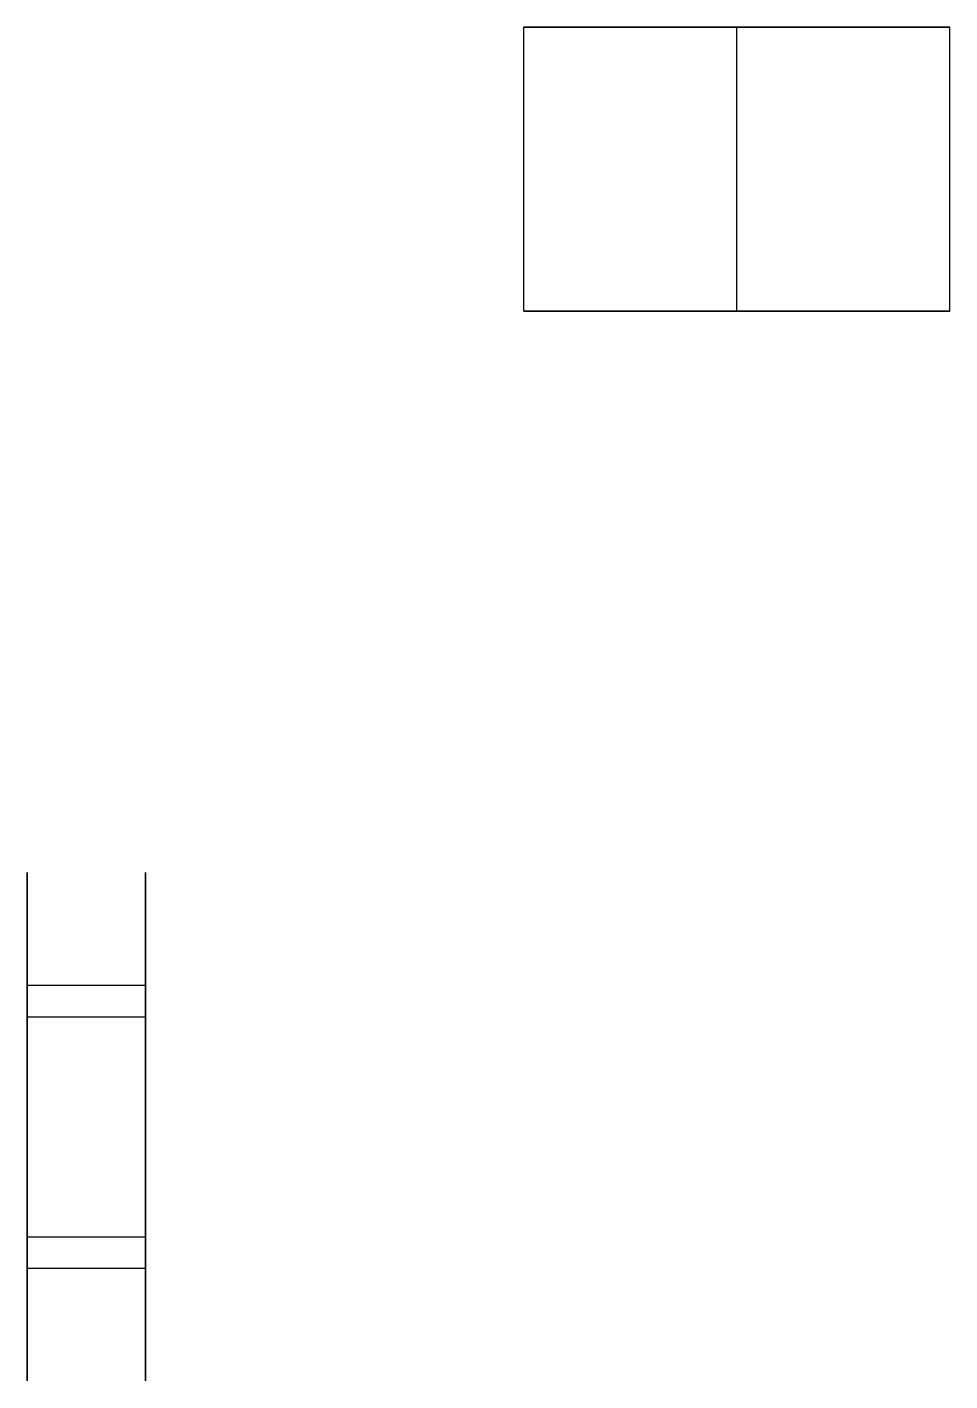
# Model space of a CAD drawing. Header units: millimetres. Extents: x 44.766 to 45.478, y 3.096 to 3.174.
# Drawn here: x 44.766 to 44.805, y 3.0962 to 3.1535 of the extents above; entities that cross this region are included whole.
import ezdxf

# ---------------------------------------------------------------- set-up
doc = ezdxf.new("R2010")
doc.units = ezdxf.units.MM
doc.header["$MEASUREMENT"] = 0
doc.layers.add('PERIFOREIGN+ 0', color=7, linetype='Continuous', plot=False)

msp = doc.modelspace()

# ---------------------------------------------------------------- linework, layer by layer
at = {"layer": 'PERIFOREIGN+ 0', "color": 54, "extrusion": (0, -1, 0)}
for p, q in [((44.787037, 3.141453, 2.069957), (44.787037, 3.153453, 2.069957)), ((44.787037, 3.141453, 1.199957), (44.787037, 3.153453, 1.199957)), ((44.787037, 3.141453, 0.330043), (44.787037, 3.153453, 0.330043)), ((44.796037, 3.141453, 2.060957), (44.796037, 3.153453, 2.060957)), ((44.796037, 3.141453, 2.078957), (44.796037, 3.153453, 2.078957)), ((44.796037, 3.141453, 1.190957), (44.796037, 3.153453, 1.190957)), ((44.796037, 3.141453, 1.208957), (44.796037, 3.153453, 1.208957)), ((44.796037, 3.141453, 0.321043), (44.796037, 3.153453, 0.321043)), ((44.796037, 3.141453, 0.339043), (44.796037, 3.153453, 0.339043)), ((44.805037, 3.141453, 2.069957), (44.805037, 3.153453, 2.069957)), ((44.805037, 3.141453, 1.199957), (44.805037, 3.153453, 1.199957)), ((44.805037, 3.141453, 0.330043), (44.805037, 3.153453, 0.330043))]:
    msp.add_line(p, q, dxfattribs=at)
at = {"layer": 'PERIFOREIGN+ 0', "color": 1, "extrusion": (1, 0, 0)}
for p, q in [((44.766037, 3.112956, 2.333306), (44.771037, 3.112956, 2.333306)), ((44.766037, 3.112956, 2.315451), (44.771037, 3.112956, 2.315451)), ((44.766037, 3.112956, 2.283334), (44.771037, 3.112956, 2.283334)), ((44.766037, 3.112956, 2.265478), (44.771037, 3.112956, 2.265478)), ((44.766037, 3.112956, 2.233361), (44.771037, 3.112956, 2.233361)), ((44.766037, 3.112956, 2.215506), (44.771037, 3.112956, 2.215506)), ((44.766037, 3.112956, 2.183389), (44.771037, 3.112956, 2.183389)), ((44.766037, 3.112956, 2.165534), (44.771037, 3.112956, 2.165534)), ((44.766037, 3.112956, 1.983334), (44.771037, 3.112956, 1.983334)), ((44.766037, 3.112956, 1.965478), (44.771037, 3.112956, 1.965478)), ((44.766037, 3.112956, 1.933361), (44.771037, 3.112956, 1.933361)), ((44.766037, 3.112956, 1.915506), (44.771037, 3.112956, 1.915506)), ((44.766037, 3.112956, 1.883389), (44.771037, 3.112956, 1.883389)), ((44.766037, 3.112956, 1.865534), (44.771037, 3.112956, 1.865534)), ((44.766037, 3.112956, 1.683334), (44.771037, 3.112956, 1.683334)), ((44.766037, 3.112956, 1.665478), (44.771037, 3.112956, 1.665478)), ((44.766037, 3.112956, 1.633361), (44.771037, 3.112956, 1.633361)), ((44.766037, 3.112956, 1.615506), (44.771037, 3.112956, 1.615506)), ((44.766037, 3.112956, 1.583389), (44.771037, 3.112956, 1.583389)), ((44.766037, 3.112956, 1.565534), (44.771037, 3.112956, 1.565534)), ((44.766037, 3.112956, 1.383334), (44.771037, 3.112956, 1.383334)), ((44.766037, 3.112956, 1.365478), (44.771037, 3.112956, 1.365478)), ((44.766037, 3.112956, 1.333361), (44.771037, 3.112956, 1.333361)), ((44.766037, 3.112956, 1.315506), (44.771037, 3.112956, 1.315506)), ((44.766037, 3.112956, 1.283389), (44.771037, 3.112956, 1.283389)), ((44.766037, 3.112956, 1.265534), (44.771037, 3.112956, 1.265534)), ((44.766037, 3.112956, 1.084494), (44.771037, 3.112956, 1.084494)), ((44.766037, 3.112956, 1.066639), (44.771037, 3.112956, 1.066639)), ((44.766037, 3.112956, 1.034522), (44.771037, 3.112956, 1.034522)), ((44.766037, 3.112956, 1.016666), (44.771037, 3.112956, 1.016666)), ((44.766037, 3.112956, 0.984549), (44.771037, 3.112956, 0.984549)), ((44.766037, 3.112956, 0.966694), (44.771037, 3.112956, 0.966694)), ((44.766037, 3.112956, 0.784494), (44.771037, 3.112956, 0.784494)), ((44.766037, 3.112956, 0.766639), (44.771037, 3.112956, 0.766639)), ((44.766037, 3.112956, 0.734522), (44.771037, 3.112956, 0.734522)), ((44.766037, 3.112956, 0.716666), (44.771037, 3.112956, 0.716666)), ((44.766037, 3.112956, 0.684549), (44.771037, 3.112956, 0.684549)), ((44.766037, 3.112956, 0.666694), (44.771037, 3.112956, 0.666694)), ((44.766037, 3.112956, 0.484494), (44.771037, 3.112956, 0.484494)), ((44.766037, 3.112956, 0.466639), (44.771037, 3.112956, 0.466639)), ((44.766037, 3.112956, 0.434522), (44.771037, 3.112956, 0.434522)), ((44.766037, 3.112956, 0.416666), (44.771037, 3.112956, 0.416666)), ((44.766037, 3.112956, 0.384549), (44.771037, 3.112956, 0.384549)), ((44.766037, 3.112956, 0.366694), (44.771037, 3.112956, 0.366694)), ((44.766037, 3.112956, 0.184494), (44.771037, 3.112956, 0.184494)), ((44.766037, 3.112956, 0.166639), (44.771037, 3.112956, 0.166639)), ((44.766037, 3.112956, 0.134522), (44.771037, 3.112956, 0.134522)), ((44.766037, 3.112956, 0.116666), (44.771037, 3.112956, 0.116666)), ((44.766037, 3.112956, 0.084549), (44.771037, 3.112956, 0.084549)), ((44.766037, 3.112956, 0.066694), (44.771037, 3.112956, 0.066694)), ((44.766037, 3.112956, 2.033306), (44.771037, 3.112956, 2.033306)), ((44.766037, 3.112956, 2.015451), (44.771037, 3.112956, 2.015451)), ((44.766037, 3.112956, 1.733306), (44.771037, 3.112956, 1.733306)), ((44.766037, 3.112956, 1.715451), (44.771037, 3.112956, 1.715451)), ((44.766037, 3.112956, 1.433306), (44.771037, 3.112956, 1.433306)), ((44.766037, 3.112956, 1.415451), (44.771037, 3.112956, 1.415451)), ((44.766037, 3.112956, 1.134466), (44.771037, 3.112956, 1.134466)), ((44.766037, 3.112956, 1.116611), (44.771037, 3.112956, 1.116611)), ((44.766037, 3.112956, 0.834466), (44.771037, 3.112956, 0.834466)), ((44.766037, 3.112956, 0.816611), (44.771037, 3.112956, 0.816611)), ((44.766037, 3.112956, 0.534466), (44.771037, 3.112956, 0.534466)), ((44.766037, 3.112956, 0.516611), (44.771037, 3.112956, 0.516611)), ((44.766037, 3.112956, 0.234466), (44.771037, 3.112956, 0.234466)), ((44.766037, 3.112956, 0.216611), (44.771037, 3.112956, 0.216611)), ((44.766037, 3.111626, 2.341869), (44.771037, 3.111626, 2.341869)), ((44.766037, 3.111626, 2.335798), (44.771037, 3.111626, 2.335798)), ((44.766037, 3.111626, 2.312959), (44.771037, 3.111626, 2.312959)), ((44.766037, 3.111626, 2.306888), (44.771037, 3.111626, 2.306888)), ((44.766037, 3.111626, 2.291896), (44.771037, 3.111626, 2.291896)), ((44.766037, 3.111626, 2.285825), (44.771037, 3.111626, 2.285825)), ((44.766037, 3.111626, 2.262987), (44.771037, 3.111626, 2.262987)), ((44.766037, 3.111626, 2.256916), (44.771037, 3.111626, 2.256916)), ((44.766037, 3.111626, 2.241924), (44.771037, 3.111626, 2.241924)), ((44.766037, 3.111626, 2.235853), (44.771037, 3.111626, 2.235853)), ((44.766037, 3.111626, 2.213015), (44.771037, 3.111626, 2.213015)), ((44.766037, 3.111626, 2.206943), (44.771037, 3.111626, 2.206943)), ((44.766037, 3.111626, 2.191952), (44.771037, 3.111626, 2.191952)), ((44.766037, 3.111626, 2.18588), (44.771037, 3.111626, 2.18588)), ((44.766037, 3.111626, 2.163042), (44.771037, 3.111626, 2.163042)), ((44.766037, 3.111626, 2.156971), (44.771037, 3.111626, 2.156971)), ((44.766037, 3.111626, 1.991896), (44.771037, 3.111626, 1.991896)), ((44.766037, 3.111626, 1.985825), (44.771037, 3.111626, 1.985825)), ((44.766037, 3.111626, 1.962987), (44.771037, 3.111626, 1.962987)), ((44.766037, 3.111626, 1.956916), (44.771037, 3.111626, 1.956916)), ((44.766037, 3.111626, 1.941924), (44.771037, 3.111626, 1.941924)), ((44.766037, 3.111626, 1.935853), (44.771037, 3.111626, 1.935853)), ((44.766037, 3.111626, 1.913015), (44.771037, 3.111626, 1.913015)), ((44.766037, 3.111626, 1.906943), (44.771037, 3.111626, 1.906943)), ((44.766037, 3.111626, 1.891952), (44.771037, 3.111626, 1.891952)), ((44.766037, 3.111626, 1.88588), (44.771037, 3.111626, 1.88588)), ((44.766037, 3.111626, 1.863042), (44.771037, 3.111626, 1.863042)), ((44.766037, 3.111626, 1.856971), (44.771037, 3.111626, 1.856971)), ((44.766037, 3.111626, 1.691896), (44.771037, 3.111626, 1.691896)), ((44.766037, 3.111626, 1.685825), (44.771037, 3.111626, 1.685825)), ((44.766037, 3.111626, 1.662987), (44.771037, 3.111626, 1.662987)), ((44.766037, 3.111626, 1.656916), (44.771037, 3.111626, 1.656916)), ((44.766037, 3.111626, 1.641924), (44.771037, 3.111626, 1.641924)), ((44.766037, 3.111626, 1.635853), (44.771037, 3.111626, 1.635853)), ((44.766037, 3.111626, 1.613015), (44.771037, 3.111626, 1.613015)), ((44.766037, 3.111626, 1.606943), (44.771037, 3.111626, 1.606943)), ((44.766037, 3.111626, 1.591952), (44.771037, 3.111626, 1.591952)), ((44.766037, 3.111626, 1.58588), (44.771037, 3.111626, 1.58588)), ((44.766037, 3.111626, 1.563042), (44.771037, 3.111626, 1.563042)), ((44.766037, 3.111626, 1.556971), (44.771037, 3.111626, 1.556971)), ((44.766037, 3.111626, 1.391896), (44.771037, 3.111626, 1.391896)), ((44.766037, 3.111626, 1.385825), (44.771037, 3.111626, 1.385825)), ((44.766037, 3.111626, 1.362987), (44.771037, 3.111626, 1.362987)), ((44.766037, 3.111626, 1.356916), (44.771037, 3.111626, 1.356916)), ((44.766037, 3.111626, 1.341924), (44.771037, 3.111626, 1.341924)), ((44.766037, 3.111626, 1.335853), (44.771037, 3.111626, 1.335853)), ((44.766037, 3.111626, 1.313015), (44.771037, 3.111626, 1.313015)), ((44.766037, 3.111626, 1.306943), (44.771037, 3.111626, 1.306943)), ((44.766037, 3.111626, 1.291952), (44.771037, 3.111626, 1.291952)), ((44.766037, 3.111626, 1.28588), (44.771037, 3.111626, 1.28588)), ((44.766037, 3.111626, 1.263042), (44.771037, 3.111626, 1.263042)), ((44.766037, 3.111626, 1.256971), (44.771037, 3.111626, 1.256971)), ((44.766037, 3.111626, 1.093057), (44.771037, 3.111626, 1.093057)), ((44.766037, 3.111626, 1.086985), (44.771037, 3.111626, 1.086985)), ((44.766037, 3.111626, 1.064147), (44.771037, 3.111626, 1.064147)), ((44.766037, 3.111626, 1.058076), (44.771037, 3.111626, 1.058076)), ((44.766037, 3.111626, 1.043084), (44.771037, 3.111626, 1.043084)), ((44.766037, 3.111626, 1.037013), (44.771037, 3.111626, 1.037013)), ((44.766037, 3.111626, 1.014175), (44.771037, 3.111626, 1.014175)), ((44.766037, 3.111626, 1.008104), (44.771037, 3.111626, 1.008104)), ((44.766037, 3.111626, 0.993112), (44.771037, 3.111626, 0.993112)), ((44.766037, 3.111626, 0.987041), (44.771037, 3.111626, 0.987041)), ((44.766037, 3.111626, 0.964202), (44.771037, 3.111626, 0.964202)), ((44.766037, 3.111626, 0.958131), (44.771037, 3.111626, 0.958131)), ((44.766037, 3.111626, 0.793057), (44.771037, 3.111626, 0.793057)), ((44.766037, 3.111626, 0.786985), (44.771037, 3.111626, 0.786985)), ((44.766037, 3.111626, 0.764147), (44.771037, 3.111626, 0.764147)), ((44.766037, 3.111626, 0.758076), (44.771037, 3.111626, 0.758076)), ((44.766037, 3.111626, 0.743084), (44.771037, 3.111626, 0.743084)), ((44.766037, 3.111626, 0.737013), (44.771037, 3.111626, 0.737013)), ((44.766037, 3.111626, 0.714175), (44.771037, 3.111626, 0.714175)), ((44.766037, 3.111626, 0.708104), (44.771037, 3.111626, 0.708104)), ((44.766037, 3.111626, 0.693112), (44.771037, 3.111626, 0.693112)), ((44.766037, 3.111626, 0.687041), (44.771037, 3.111626, 0.687041)), ((44.766037, 3.111626, 0.664202), (44.771037, 3.111626, 0.664202)), ((44.766037, 3.111626, 0.658131), (44.771037, 3.111626, 0.658131)), ((44.766037, 3.111626, 0.493057), (44.771037, 3.111626, 0.493057)), ((44.766037, 3.111626, 0.486985), (44.771037, 3.111626, 0.486985)), ((44.766037, 3.111626, 0.464147), (44.771037, 3.111626, 0.464147)), ((44.766037, 3.111626, 0.458076), (44.771037, 3.111626, 0.458076)), ((44.766037, 3.111626, 0.443084), (44.771037, 3.111626, 0.443084)), ((44.766037, 3.111626, 0.437013), (44.771037, 3.111626, 0.437013)), ((44.766037, 3.111626, 0.414175), (44.771037, 3.111626, 0.414175)), ((44.766037, 3.111626, 0.408104), (44.771037, 3.111626, 0.408104)), ((44.766037, 3.111626, 0.393112), (44.771037, 3.111626, 0.393112)), ((44.766037, 3.111626, 0.387041), (44.771037, 3.111626, 0.387041)), ((44.766037, 3.111626, 0.364202), (44.771037, 3.111626, 0.364202)), ((44.766037, 3.111626, 0.358131), (44.771037, 3.111626, 0.358131)), ((44.766037, 3.111626, 0.193057), (44.771037, 3.111626, 0.193057)), ((44.766037, 3.111626, 0.186985), (44.771037, 3.111626, 0.186985)), ((44.766037, 3.111626, 0.164147), (44.771037, 3.111626, 0.164147)), ((44.766037, 3.111626, 0.158076), (44.771037, 3.111626, 0.158076)), ((44.766037, 3.111626, 0.143084), (44.771037, 3.111626, 0.143084)), ((44.766037, 3.111626, 0.137013), (44.771037, 3.111626, 0.137013)), ((44.766037, 3.111626, 0.114175), (44.771037, 3.111626, 0.114175)), ((44.766037, 3.111626, 0.108104), (44.771037, 3.111626, 0.108104)), ((44.766037, 3.111626, 0.093112), (44.771037, 3.111626, 0.093112)), ((44.766037, 3.111626, 0.087041), (44.771037, 3.111626, 0.087041)), ((44.766037, 3.111626, 0.064202), (44.771037, 3.111626, 0.064202)), ((44.766037, 3.111626, 0.058131), (44.771037, 3.111626, 0.058131)), ((44.766037, 3.111626, 2.041869), (44.771037, 3.111626, 2.041869)), ((44.766037, 3.111626, 2.035798), (44.771037, 3.111626, 2.035798)), ((44.766037, 3.111626, 2.012959), (44.771037, 3.111626, 2.012959)), ((44.766037, 3.111626, 2.006888), (44.771037, 3.111626, 2.006888)), ((44.766037, 3.111626, 1.741869), (44.771037, 3.111626, 1.741869)), ((44.766037, 3.111626, 1.735798), (44.771037, 3.111626, 1.735798)), ((44.766037, 3.111626, 1.712959), (44.771037, 3.111626, 1.712959)), ((44.766037, 3.111626, 1.706888), (44.771037, 3.111626, 1.706888)), ((44.766037, 3.111626, 1.441869), (44.771037, 3.111626, 1.441869)), ((44.766037, 3.111626, 1.435798), (44.771037, 3.111626, 1.435798)), ((44.766037, 3.111626, 1.412959), (44.771037, 3.111626, 1.412959)), ((44.766037, 3.111626, 1.406888), (44.771037, 3.111626, 1.406888)), ((44.766037, 3.111626, 1.143029), (44.771037, 3.111626, 1.143029)), ((44.766037, 3.111626, 1.136958), (44.771037, 3.111626, 1.136958)), ((44.766037, 3.111626, 1.11412), (44.771037, 3.111626, 1.11412)), ((44.766037, 3.111626, 1.108048), (44.771037, 3.111626, 1.108048)), ((44.766037, 3.111626, 0.843029), (44.771037, 3.111626, 0.843029)), ((44.766037, 3.111626, 0.836958), (44.771037, 3.111626, 0.836958)), ((44.766037, 3.111626, 0.81412), (44.771037, 3.111626, 0.81412)), ((44.766037, 3.111626, 0.808048), (44.771037, 3.111626, 0.808048)), ((44.766037, 3.111626, 0.543029), (44.771037, 3.111626, 0.543029)), ((44.766037, 3.111626, 0.536958), (44.771037, 3.111626, 0.536958)), ((44.766037, 3.111626, 0.51412), (44.771037, 3.111626, 0.51412)), ((44.766037, 3.111626, 0.508048), (44.771037, 3.111626, 0.508048)), ((44.766037, 3.111626, 0.243029), (44.771037, 3.111626, 0.243029)), ((44.766037, 3.111626, 0.236958), (44.771037, 3.111626, 0.236958)), ((44.766037, 3.111626, 0.21412), (44.771037, 3.111626, 0.21412)), ((44.766037, 3.111626, 0.208048), (44.771037, 3.111626, 0.208048)), ((44.766037, 3.102331, 2.341869), (44.771037, 3.102331, 2.341869)), ((44.766037, 3.102331, 2.306888), (44.771037, 3.102331, 2.306888)), ((44.766037, 3.102331, 2.312959), (44.771037, 3.102331, 2.312959)), ((44.766037, 3.102331, 2.335798), (44.771037, 3.102331, 2.335798)), ((44.766037, 3.102331, 2.291896), (44.771037, 3.102331, 2.291896)), ((44.766037, 3.102331, 2.256916), (44.771037, 3.102331, 2.256916)), ((44.766037, 3.102331, 2.262987), (44.771037, 3.102331, 2.262987)), ((44.766037, 3.102331, 2.285825), (44.771037, 3.102331, 2.285825)), ((44.766037, 3.102331, 2.241924), (44.771037, 3.102331, 2.241924)), ((44.766037, 3.102331, 2.206943), (44.771037, 3.102331, 2.206943)), ((44.766037, 3.102331, 2.213015), (44.771037, 3.102331, 2.213015)), ((44.766037, 3.102331, 2.235853), (44.771037, 3.102331, 2.235853)), ((44.766037, 3.102331, 2.191952), (44.771037, 3.102331, 2.191952)), ((44.766037, 3.102331, 2.156971), (44.771037, 3.102331, 2.156971)), ((44.766037, 3.102331, 2.163042), (44.771037, 3.102331, 2.163042)), ((44.766037, 3.102331, 2.18588), (44.771037, 3.102331, 2.18588)), ((44.766037, 3.102331, 1.991896), (44.771037, 3.102331, 1.991896)), ((44.766037, 3.102331, 1.956916), (44.771037, 3.102331, 1.956916)), ((44.766037, 3.102331, 1.962987), (44.771037, 3.102331, 1.962987)), ((44.766037, 3.102331, 1.985825), (44.771037, 3.102331, 1.985825)), ((44.766037, 3.102331, 1.941924), (44.771037, 3.102331, 1.941924)), ((44.766037, 3.102331, 1.906943), (44.771037, 3.102331, 1.906943)), ((44.766037, 3.102331, 1.913015), (44.771037, 3.102331, 1.913015)), ((44.766037, 3.102331, 1.935853), (44.771037, 3.102331, 1.935853)), ((44.766037, 3.102331, 1.891952), (44.771037, 3.102331, 1.891952)), ((44.766037, 3.102331, 1.856971), (44.771037, 3.102331, 1.856971)), ((44.766037, 3.102331, 1.863042), (44.771037, 3.102331, 1.863042)), ((44.766037, 3.102331, 1.88588), (44.771037, 3.102331, 1.88588)), ((44.766037, 3.102331, 1.691896), (44.771037, 3.102331, 1.691896)), ((44.766037, 3.102331, 1.656916), (44.771037, 3.102331, 1.656916)), ((44.766037, 3.102331, 1.662987), (44.771037, 3.102331, 1.662987)), ((44.766037, 3.102331, 1.685825), (44.771037, 3.102331, 1.685825)), ((44.766037, 3.102331, 1.641924), (44.771037, 3.102331, 1.641924)), ((44.766037, 3.102331, 1.606943), (44.771037, 3.102331, 1.606943)), ((44.766037, 3.102331, 1.613015), (44.771037, 3.102331, 1.613015)), ((44.766037, 3.102331, 1.635853), (44.771037, 3.102331, 1.635853)), ((44.766037, 3.102331, 1.591952), (44.771037, 3.102331, 1.591952)), ((44.766037, 3.102331, 1.556971), (44.771037, 3.102331, 1.556971)), ((44.766037, 3.102331, 1.563042), (44.771037, 3.102331, 1.563042)), ((44.766037, 3.102331, 1.58588), (44.771037, 3.102331, 1.58588)), ((44.766037, 3.102331, 1.391896), (44.771037, 3.102331, 1.391896)), ((44.766037, 3.102331, 1.356916), (44.771037, 3.102331, 1.356916)), ((44.766037, 3.102331, 1.362987), (44.771037, 3.102331, 1.362987)), ((44.766037, 3.102331, 1.385825), (44.771037, 3.102331, 1.385825)), ((44.766037, 3.102331, 1.341924), (44.771037, 3.102331, 1.341924)), ((44.766037, 3.102331, 1.306943), (44.771037, 3.102331, 1.306943)), ((44.766037, 3.102331, 1.313015), (44.771037, 3.102331, 1.313015)), ((44.766037, 3.102331, 1.335853), (44.771037, 3.102331, 1.335853)), ((44.766037, 3.102331, 1.291952), (44.771037, 3.102331, 1.291952)), ((44.766037, 3.102331, 1.256971), (44.771037, 3.102331, 1.256971)), ((44.766037, 3.102331, 1.263042), (44.771037, 3.102331, 1.263042)), ((44.766037, 3.102331, 1.28588), (44.771037, 3.102331, 1.28588)), ((44.766037, 3.102331, 1.093057), (44.771037, 3.102331, 1.093057)), ((44.766037, 3.102331, 1.058076), (44.771037, 3.102331, 1.058076)), ((44.766037, 3.102331, 1.064147), (44.771037, 3.102331, 1.064147)), ((44.766037, 3.102331, 1.086985), (44.771037, 3.102331, 1.086985)), ((44.766037, 3.102331, 1.043084), (44.771037, 3.102331, 1.043084)), ((44.766037, 3.102331, 1.008104), (44.771037, 3.102331, 1.008104)), ((44.766037, 3.102331, 1.014175), (44.771037, 3.102331, 1.014175)), ((44.766037, 3.102331, 1.037013), (44.771037, 3.102331, 1.037013)), ((44.766037, 3.102331, 0.993112), (44.771037, 3.102331, 0.993112)), ((44.766037, 3.102331, 0.958131), (44.771037, 3.102331, 0.958131)), ((44.766037, 3.102331, 0.964202), (44.771037, 3.102331, 0.964202)), ((44.766037, 3.102331, 0.987041), (44.771037, 3.102331, 0.987041)), ((44.766037, 3.102331, 0.793057), (44.771037, 3.102331, 0.793057)), ((44.766037, 3.102331, 0.758076), (44.771037, 3.102331, 0.758076)), ((44.766037, 3.102331, 0.764147), (44.771037, 3.102331, 0.764147)), ((44.766037, 3.102331, 0.786985), (44.771037, 3.102331, 0.786985)), ((44.766037, 3.102331, 0.743084), (44.771037, 3.102331, 0.743084)), ((44.766037, 3.102331, 0.708104), (44.771037, 3.102331, 0.708104)), ((44.766037, 3.102331, 0.714175), (44.771037, 3.102331, 0.714175)), ((44.766037, 3.102331, 0.737013), (44.771037, 3.102331, 0.737013)), ((44.766037, 3.102331, 0.693112), (44.771037, 3.102331, 0.693112)), ((44.766037, 3.102331, 0.658131), (44.771037, 3.102331, 0.658131)), ((44.766037, 3.102331, 0.664202), (44.771037, 3.102331, 0.664202)), ((44.766037, 3.102331, 0.687041), (44.771037, 3.102331, 0.687041)), ((44.766037, 3.102331, 0.493057), (44.771037, 3.102331, 0.493057)), ((44.766037, 3.102331, 0.458076), (44.771037, 3.102331, 0.458076)), ((44.766037, 3.102331, 0.464147), (44.771037, 3.102331, 0.464147)), ((44.766037, 3.102331, 0.486985), (44.771037, 3.102331, 0.486985)), ((44.766037, 3.102331, 0.443084), (44.771037, 3.102331, 0.443084)), ((44.766037, 3.102331, 0.408104), (44.771037, 3.102331, 0.408104)), ((44.766037, 3.102331, 0.414175), (44.771037, 3.102331, 0.414175)), ((44.766037, 3.102331, 0.437013), (44.771037, 3.102331, 0.437013)), ((44.766037, 3.102331, 0.393112), (44.771037, 3.102331, 0.393112)), ((44.766037, 3.102331, 0.358131), (44.771037, 3.102331, 0.358131)), ((44.766037, 3.102331, 0.364202), (44.771037, 3.102331, 0.364202)), ((44.766037, 3.102331, 0.387041), (44.771037, 3.102331, 0.387041)), ((44.766037, 3.102331, 0.193057), (44.771037, 3.102331, 0.193057)), ((44.766037, 3.102331, 0.158076), (44.771037, 3.102331, 0.158076)), ((44.766037, 3.102331, 0.164147), (44.771037, 3.102331, 0.164147)), ((44.766037, 3.102331, 0.186985), (44.771037, 3.102331, 0.186985)), ((44.766037, 3.102331, 0.143084), (44.771037, 3.102331, 0.143084)), ((44.766037, 3.102331, 0.108104), (44.771037, 3.102331, 0.108104)), ((44.766037, 3.102331, 0.114175), (44.771037, 3.102331, 0.114175)), ((44.766037, 3.102331, 0.137013), (44.771037, 3.102331, 0.137013)), ((44.766037, 3.102331, 0.093112), (44.771037, 3.102331, 0.093112)), ((44.766037, 3.102331, 0.058131), (44.771037, 3.102331, 0.058131)), ((44.766037, 3.102331, 0.064202), (44.771037, 3.102331, 0.064202)), ((44.766037, 3.102331, 0.087041), (44.771037, 3.102331, 0.087041)), ((44.766037, 3.102331, 2.041869), (44.771037, 3.102331, 2.041869)), ((44.766037, 3.102331, 2.006888), (44.771037, 3.102331, 2.006888)), ((44.766037, 3.102331, 2.012959), (44.771037, 3.102331, 2.012959)), ((44.766037, 3.102331, 2.035798), (44.771037, 3.102331, 2.035798)), ((44.766037, 3.102331, 1.741869), (44.771037, 3.102331, 1.741869)), ((44.766037, 3.102331, 1.706888), (44.771037, 3.102331, 1.706888)), ((44.766037, 3.102331, 1.712959), (44.771037, 3.102331, 1.712959)), ((44.766037, 3.102331, 1.735798), (44.771037, 3.102331, 1.735798)), ((44.766037, 3.102331, 1.441869), (44.771037, 3.102331, 1.441869)), ((44.766037, 3.102331, 1.406888), (44.771037, 3.102331, 1.406888)), ((44.766037, 3.102331, 1.412959), (44.771037, 3.102331, 1.412959)), ((44.766037, 3.102331, 1.435798), (44.771037, 3.102331, 1.435798)), ((44.766037, 3.102331, 1.143029), (44.771037, 3.102331, 1.143029)), ((44.766037, 3.102331, 1.108048), (44.771037, 3.102331, 1.108048)), ((44.766037, 3.102331, 1.11412), (44.771037, 3.102331, 1.11412)), ((44.766037, 3.102331, 1.136958), (44.771037, 3.102331, 1.136958)), ((44.766037, 3.102331, 0.843029), (44.771037, 3.102331, 0.843029)), ((44.766037, 3.102331, 0.808048), (44.771037, 3.102331, 0.808048)), ((44.766037, 3.102331, 0.81412), (44.771037, 3.102331, 0.81412)), ((44.766037, 3.102331, 0.836958), (44.771037, 3.102331, 0.836958)), ((44.766037, 3.102331, 0.543029), (44.771037, 3.102331, 0.543029)), ((44.766037, 3.102331, 0.508048), (44.771037, 3.102331, 0.508048)), ((44.766037, 3.102331, 0.51412), (44.771037, 3.102331, 0.51412)), ((44.766037, 3.102331, 0.536958), (44.771037, 3.102331, 0.536958)), ((44.766037, 3.102331, 0.243029), (44.771037, 3.102331, 0.243029)), ((44.766037, 3.102331, 0.208048), (44.771037, 3.102331, 0.208048)), ((44.766037, 3.102331, 0.21412), (44.771037, 3.102331, 0.21412)), ((44.766037, 3.102331, 0.236958), (44.771037, 3.102331, 0.236958)), ((44.766037, 3.101001, 2.315451), (44.771037, 3.101001, 2.315451)), ((44.766037, 3.101001, 2.333306), (44.771037, 3.101001, 2.333306)), ((44.766037, 3.101001, 2.265478), (44.771037, 3.101001, 2.265478)), ((44.766037, 3.101001, 2.283334), (44.771037, 3.101001, 2.283334)), ((44.766037, 3.101001, 2.215506), (44.771037, 3.101001, 2.215506)), ((44.766037, 3.101001, 2.233361), (44.771037, 3.101001, 2.233361)), ((44.766037, 3.101001, 2.165534), (44.771037, 3.101001, 2.165534)), ((44.766037, 3.101001, 2.183389), (44.771037, 3.101001, 2.183389)), ((44.766037, 3.101001, 1.965478), (44.771037, 3.101001, 1.965478)), ((44.766037, 3.101001, 1.983334), (44.771037, 3.101001, 1.983334)), ((44.766037, 3.101001, 1.915506), (44.771037, 3.101001, 1.915506)), ((44.766037, 3.101001, 1.933361), (44.771037, 3.101001, 1.933361)), ((44.766037, 3.101001, 1.865534), (44.771037, 3.101001, 1.865534)), ((44.766037, 3.101001, 1.883389), (44.771037, 3.101001, 1.883389)), ((44.766037, 3.101001, 1.665478), (44.771037, 3.101001, 1.665478)), ((44.766037, 3.101001, 1.683334), (44.771037, 3.101001, 1.683334)), ((44.766037, 3.101001, 1.615506), (44.771037, 3.101001, 1.615506)), ((44.766037, 3.101001, 1.633361), (44.771037, 3.101001, 1.633361)), ((44.766037, 3.101001, 1.565534), (44.771037, 3.101001, 1.565534)), ((44.766037, 3.101001, 1.583389), (44.771037, 3.101001, 1.583389)), ((44.766037, 3.101001, 1.365478), (44.771037, 3.101001, 1.365478)), ((44.766037, 3.101001, 1.383334), (44.771037, 3.101001, 1.383334)), ((44.766037, 3.101001, 1.315506), (44.771037, 3.101001, 1.315506)), ((44.766037, 3.101001, 1.333361), (44.771037, 3.101001, 1.333361)), ((44.766037, 3.101001, 1.265534), (44.771037, 3.101001, 1.265534)), ((44.766037, 3.101001, 1.283389), (44.771037, 3.101001, 1.283389)), ((44.766037, 3.101001, 1.066639), (44.771037, 3.101001, 1.066639)), ((44.766037, 3.101001, 1.084494), (44.771037, 3.101001, 1.084494)), ((44.766037, 3.101001, 1.016666), (44.771037, 3.101001, 1.016666)), ((44.766037, 3.101001, 1.034522), (44.771037, 3.101001, 1.034522)), ((44.766037, 3.101001, 0.966694), (44.771037, 3.101001, 0.966694)), ((44.766037, 3.101001, 0.984549), (44.771037, 3.101001, 0.984549)), ((44.766037, 3.101001, 0.766639), (44.771037, 3.101001, 0.766639)), ((44.766037, 3.101001, 0.784494), (44.771037, 3.101001, 0.784494)), ((44.766037, 3.101001, 0.716666), (44.771037, 3.101001, 0.716666)), ((44.766037, 3.101001, 0.734522), (44.771037, 3.101001, 0.734522)), ((44.766037, 3.101001, 0.666694), (44.771037, 3.101001, 0.666694)), ((44.766037, 3.101001, 0.684549), (44.771037, 3.101001, 0.684549)), ((44.766037, 3.101001, 0.466639), (44.771037, 3.101001, 0.466639)), ((44.766037, 3.101001, 0.484494), (44.771037, 3.101001, 0.484494)), ((44.766037, 3.101001, 0.416666), (44.771037, 3.101001, 0.416666)), ((44.766037, 3.101001, 0.434522), (44.771037, 3.101001, 0.434522)), ((44.766037, 3.101001, 0.366694), (44.771037, 3.101001, 0.366694)), ((44.766037, 3.101001, 0.384549), (44.771037, 3.101001, 0.384549)), ((44.766037, 3.101001, 0.166639), (44.771037, 3.101001, 0.166639)), ((44.766037, 3.101001, 0.184494), (44.771037, 3.101001, 0.184494)), ((44.766037, 3.101001, 0.116666), (44.771037, 3.101001, 0.116666)), ((44.766037, 3.101001, 0.134522), (44.771037, 3.101001, 0.134522)), ((44.766037, 3.101001, 0.066694), (44.771037, 3.101001, 0.066694)), ((44.766037, 3.101001, 0.084549), (44.771037, 3.101001, 0.084549)), ((44.766037, 3.101001, 2.015451), (44.771037, 3.101001, 2.015451)), ((44.766037, 3.101001, 2.033306), (44.771037, 3.101001, 2.033306)), ((44.766037, 3.101001, 1.715451), (44.771037, 3.101001, 1.715451)), ((44.766037, 3.101001, 1.733306), (44.771037, 3.101001, 1.733306)), ((44.766037, 3.101001, 1.415451), (44.771037, 3.101001, 1.415451)), ((44.766037, 3.101001, 1.433306), (44.771037, 3.101001, 1.433306)), ((44.766037, 3.101001, 1.116611), (44.771037, 3.101001, 1.116611)), ((44.766037, 3.101001, 1.134466), (44.771037, 3.101001, 1.134466)), ((44.766037, 3.101001, 0.816611), (44.771037, 3.101001, 0.816611)), ((44.766037, 3.101001, 0.834466), (44.771037, 3.101001, 0.834466)), ((44.766037, 3.101001, 0.516611), (44.771037, 3.101001, 0.516611)), ((44.766037, 3.101001, 0.534466), (44.771037, 3.101001, 0.534466)), ((44.766037, 3.101001, 0.216611), (44.771037, 3.101001, 0.216611)), ((44.766037, 3.101001, 0.234466), (44.771037, 3.101001, 0.234466))]:
    msp.add_line(p, q, dxfattribs=at)
for points, elevation in [([(3.111626, 2.306888), (3.102331, 2.306888), (3.102331, 2.312959, 0.250233), (3.101001, 2.315451, -0.533898), (3.101001, 2.333306, 0.250233), (3.102331, 2.335798), (3.102331, 2.341869), (3.111626, 2.341869), (3.111626, 2.335798, 0.250233), (3.112956, 2.333306, -0.533898), (3.112956, 2.315451, 0.250233), (3.111626, 2.312959)], 44.766037), ([(3.111626, 2.256916), (3.102331, 2.256916), (3.102331, 2.262987, 0.250233), (3.101001, 2.265478, -0.533898), (3.101001, 2.283334, 0.250233), (3.102331, 2.285825), (3.102331, 2.291896), (3.111626, 2.291896), (3.111626, 2.285825, 0.250233), (3.112956, 2.283334, -0.533898), (3.112956, 2.265478, 0.250233), (3.111626, 2.262987)], 44.766037), ([(3.111626, 2.206943), (3.102331, 2.206943), (3.102331, 2.213015, 0.250233), (3.101001, 2.215506, -0.533898), (3.101001, 2.233361, 0.250233), (3.102331, 2.235853), (3.102331, 2.241924), (3.111626, 2.241924), (3.111626, 2.235853, 0.250233), (3.112956, 2.233361, -0.533898), (3.112956, 2.215506, 0.250233), (3.111626, 2.213015)], 44.766037), ([(3.111626, 2.156971), (3.102331, 2.156971), (3.102331, 2.163042, 0.250233), (3.101001, 2.165534, -0.533898), (3.101001, 2.183389, 0.250233), (3.102331, 2.18588), (3.102331, 2.191952), (3.111626, 2.191952), (3.111626, 2.18588, 0.250233), (3.112956, 2.183389, -0.533898), (3.112956, 2.165534, 0.250233), (3.111626, 2.163042)], 44.766037), ([(3.111626, 1.956916), (3.102331, 1.956916), (3.102331, 1.962987, 0.250233), (3.101001, 1.965478, -0.533898), (3.101001, 1.983334, 0.250233), (3.102331, 1.985825), (3.102331, 1.991896), (3.111626, 1.991896), (3.111626, 1.985825, 0.250233), (3.112956, 1.983334, -0.533898), (3.112956, 1.965478, 0.250233), (3.111626, 1.962987)], 44.766037), ([(3.111626, 1.906943), (3.102331, 1.906943), (3.102331, 1.913015, 0.250233), (3.101001, 1.915506, -0.533898), (3.101001, 1.933361, 0.250233), (3.102331, 1.935853), (3.102331, 1.941924), (3.111626, 1.941924), (3.111626, 1.935853, 0.250233), (3.112956, 1.933361, -0.533898), (3.112956, 1.915506, 0.250233), (3.111626, 1.913015)], 44.766037), ([(3.111626, 1.856971), (3.102331, 1.856971), (3.102331, 1.863042, 0.250233), (3.101001, 1.865534, -0.533898), (3.101001, 1.883389, 0.250233), (3.102331, 1.88588), (3.102331, 1.891952), (3.111626, 1.891952), (3.111626, 1.88588, 0.250233), (3.112956, 1.883389, -0.533898), (3.112956, 1.865534, 0.250233), (3.111626, 1.863042)], 44.766037), ([(3.111626, 1.656916), (3.102331, 1.656916), (3.102331, 1.662987, 0.250233), (3.101001, 1.665478, -0.533898), (3.101001, 1.683334, 0.250233), (3.102331, 1.685825), (3.102331, 1.691896), (3.111626, 1.691896), (3.111626, 1.685825, 0.250233), (3.112956, 1.683334, -0.533898), (3.112956, 1.665478, 0.250233), (3.111626, 1.662987)], 44.766037), ([(3.111626, 1.606943), (3.102331, 1.606943), (3.102331, 1.613015, 0.250233), (3.101001, 1.615506, -0.533898), (3.101001, 1.633361, 0.250233), (3.102331, 1.635853), (3.102331, 1.641924), (3.111626, 1.641924), (3.111626, 1.635853, 0.250233), (3.112956, 1.633361, -0.533898), (3.112956, 1.615506, 0.250233), (3.111626, 1.613015)], 44.766037), ([(3.111626, 1.556971), (3.102331, 1.556971), (3.102331, 1.563042, 0.250233), (3.101001, 1.565534, -0.533898), (3.101001, 1.583389, 0.250233), (3.102331, 1.58588), (3.102331, 1.591952), (3.111626, 1.591952), (3.111626, 1.58588, 0.250233), (3.112956, 1.583389, -0.533898), (3.112956, 1.565534, 0.250233), (3.111626, 1.563042)], 44.766037), ([(3.111626, 1.356916), (3.102331, 1.356916), (3.102331, 1.362987, 0.250233), (3.101001, 1.365478, -0.533898), (3.101001, 1.383334, 0.250233), (3.102331, 1.385825), (3.102331, 1.391896), (3.111626, 1.391896), (3.111626, 1.385825, 0.250233), (3.112956, 1.383334, -0.533898), (3.112956, 1.365478, 0.250233), (3.111626, 1.362987)], 44.766037), ([(3.111626, 1.306943), (3.102331, 1.306943), (3.102331, 1.313015, 0.250233), (3.101001, 1.315506, -0.533898), (3.101001, 1.333361, 0.250233), (3.102331, 1.335853), (3.102331, 1.341924), (3.111626, 1.341924), (3.111626, 1.335853, 0.250233), (3.112956, 1.333361, -0.533898), (3.112956, 1.315506, 0.250233), (3.111626, 1.313015)], 44.766037), ([(3.111626, 1.256971), (3.102331, 1.256971), (3.102331, 1.263042, 0.250233), (3.101001, 1.265534, -0.533898), (3.101001, 1.283389, 0.250233), (3.102331, 1.28588), (3.102331, 1.291952), (3.111626, 1.291952), (3.111626, 1.28588, 0.250233), (3.112956, 1.283389, -0.533898), (3.112956, 1.265534, 0.250233), (3.111626, 1.263042)], 44.766037), ([(3.111626, 1.058076), (3.102331, 1.058076), (3.102331, 1.064147, 0.250233), (3.101001, 1.066639, -0.533898), (3.101001, 1.084494, 0.250233), (3.102331, 1.086985), (3.102331, 1.093057), (3.111626, 1.093057), (3.111626, 1.086985, 0.250233), (3.112956, 1.084494, -0.533898), (3.112956, 1.066639, 0.250233), (3.111626, 1.064147)], 44.766037), ([(3.111626, 1.008104), (3.102331, 1.008104), (3.102331, 1.014175, 0.250233), (3.101001, 1.016666, -0.533898), (3.101001, 1.034522, 0.250233), (3.102331, 1.037013), (3.102331, 1.043084), (3.111626, 1.043084), (3.111626, 1.037013, 0.250233), (3.112956, 1.034522, -0.533898), (3.112956, 1.016666, 0.250233), (3.111626, 1.014175)], 44.766037), ([(3.111626, 0.958131), (3.102331, 0.958131), (3.102331, 0.964202, 0.250233), (3.101001, 0.966694, -0.533898), (3.101001, 0.984549, 0.250233), (3.102331, 0.987041), (3.102331, 0.993112), (3.111626, 0.993112), (3.111626, 0.987041, 0.250233), (3.112956, 0.984549, -0.533898), (3.112956, 0.966694, 0.250233), (3.111626, 0.964202)], 44.766037), ([(3.111626, 0.758076), (3.102331, 0.758076), (3.102331, 0.764147, 0.250233), (3.101001, 0.766639, -0.533898), (3.101001, 0.784494, 0.250233), (3.102331, 0.786985), (3.102331, 0.793057), (3.111626, 0.793057), (3.111626, 0.786985, 0.250233), (3.112956, 0.784494, -0.533898), (3.112956, 0.766639, 0.250233), (3.111626, 0.764147)], 44.766037), ([(3.111626, 0.708104), (3.102331, 0.708104), (3.102331, 0.714175, 0.250233), (3.101001, 0.716666, -0.533898), (3.101001, 0.734522, 0.250233), (3.102331, 0.737013), (3.102331, 0.743084), (3.111626, 0.743084), (3.111626, 0.737013, 0.250233), (3.112956, 0.734522, -0.533898), (3.112956, 0.716666, 0.250233), (3.111626, 0.714175)], 44.766037), ([(3.111626, 0.658131), (3.102331, 0.658131), (3.102331, 0.664202, 0.250233), (3.101001, 0.666694, -0.533898), (3.101001, 0.684549, 0.250233), (3.102331, 0.687041), (3.102331, 0.693112), (3.111626, 0.693112), (3.111626, 0.687041, 0.250233), (3.112956, 0.684549, -0.533898), (3.112956, 0.666694, 0.250233), (3.111626, 0.664202)], 44.766037), ([(3.111626, 0.458076), (3.102331, 0.458076), (3.102331, 0.464147, 0.250233), (3.101001, 0.466639, -0.533898), (3.101001, 0.484494, 0.250233), (3.102331, 0.486985), (3.102331, 0.493057), (3.111626, 0.493057), (3.111626, 0.486985, 0.250233), (3.112956, 0.484494, -0.533898), (3.112956, 0.466639, 0.250233), (3.111626, 0.464147)], 44.766037), ([(3.111626, 0.408104), (3.102331, 0.408104), (3.102331, 0.414175, 0.250233), (3.101001, 0.416666, -0.533898), (3.101001, 0.434522, 0.250233), (3.102331, 0.437013), (3.102331, 0.443084), (3.111626, 0.443084), (3.111626, 0.437013, 0.250233), (3.112956, 0.434522, -0.533898), (3.112956, 0.416666, 0.250233), (3.111626, 0.414175)], 44.766037), ([(3.111626, 0.358131), (3.102331, 0.358131), (3.102331, 0.364202, 0.250233), (3.101001, 0.366694, -0.533898), (3.101001, 0.384549, 0.250233), (3.102331, 0.387041), (3.102331, 0.393112), (3.111626, 0.393112), (3.111626, 0.387041, 0.250233), (3.112956, 0.384549, -0.533898), (3.112956, 0.366694, 0.250233), (3.111626, 0.364202)], 44.766037), ([(3.111626, 0.158076), (3.102331, 0.158076), (3.102331, 0.164147, 0.250233), (3.101001, 0.166639, -0.533898), (3.101001, 0.184494, 0.250233), (3.102331, 0.186985), (3.102331, 0.193057), (3.111626, 0.193057), (3.111626, 0.186985, 0.250233), (3.112956, 0.184494, -0.533898), (3.112956, 0.166639, 0.250233), (3.111626, 0.164147)], 44.766037), ([(3.111626, 0.108104), (3.102331, 0.108104), (3.102331, 0.114175, 0.250233), (3.101001, 0.116666, -0.533898), (3.101001, 0.134522, 0.250233), (3.102331, 0.137013), (3.102331, 0.143084), (3.111626, 0.143084), (3.111626, 0.137013, 0.250233), (3.112956, 0.134522, -0.533898), (3.112956, 0.116666, 0.250233), (3.111626, 0.114175)], 44.766037), ([(3.111626, 0.058131), (3.102331, 0.058131), (3.102331, 0.064202, 0.250233), (3.101001, 0.066694, -0.533898), (3.101001, 0.084549, 0.250233), (3.102331, 0.087041), (3.102331, 0.093112), (3.111626, 0.093112), (3.111626, 0.087041, 0.250233), (3.112956, 0.084549, -0.533898), (3.112956, 0.066694, 0.250233), (3.111626, 0.064202)], 44.766037), ([(3.111626, 2.006888), (3.102331, 2.006888), (3.102331, 2.012959, 0.250233), (3.101001, 2.015451, -0.533898), (3.101001, 2.033306, 0.250233), (3.102331, 2.035798), (3.102331, 2.041869), (3.111626, 2.041869), (3.111626, 2.035798, 0.250233), (3.112956, 2.033306, -0.533898), (3.112956, 2.015451, 0.250233), (3.111626, 2.012959)], 44.766037), ([(3.111626, 1.706888), (3.102331, 1.706888), (3.102331, 1.712959, 0.250233), (3.101001, 1.715451, -0.533898), (3.101001, 1.733306, 0.250233), (3.102331, 1.735798), (3.102331, 1.741869), (3.111626, 1.741869), (3.111626, 1.735798, 0.250233), (3.112956, 1.733306, -0.533898), (3.112956, 1.715451, 0.250233), (3.111626, 1.712959)], 44.766037), ([(3.111626, 1.406888), (3.102331, 1.406888), (3.102331, 1.412959, 0.250233), (3.101001, 1.415451, -0.533898), (3.101001, 1.433306, 0.250233), (3.102331, 1.435798), (3.102331, 1.441869), (3.111626, 1.441869), (3.111626, 1.435798, 0.250233), (3.112956, 1.433306, -0.533898), (3.112956, 1.415451, 0.250233), (3.111626, 1.412959)], 44.766037), ([(3.111626, 1.108048), (3.102331, 1.108048), (3.102331, 1.11412, 0.250233), (3.101001, 1.116611, -0.533898), (3.101001, 1.134466, 0.250233), (3.102331, 1.136958), (3.102331, 1.143029), (3.111626, 1.143029), (3.111626, 1.136958, 0.250233), (3.112956, 1.134466, -0.533898), (3.112956, 1.116611, 0.250233), (3.111626, 1.11412)], 44.766037), ([(3.111626, 0.808048), (3.102331, 0.808048), (3.102331, 0.81412, 0.250233), (3.101001, 0.816611, -0.533898), (3.101001, 0.834466, 0.250233), (3.102331, 0.836958), (3.102331, 0.843029), (3.111626, 0.843029), (3.111626, 0.836958, 0.250233), (3.112956, 0.834466, -0.533898), (3.112956, 0.816611, 0.250233), (3.111626, 0.81412)], 44.766037), ([(3.111626, 0.508048), (3.102331, 0.508048), (3.102331, 0.51412, 0.250233), (3.101001, 0.516611, -0.533898), (3.101001, 0.534466, 0.250233), (3.102331, 0.536958), (3.102331, 0.543029), (3.111626, 0.543029), (3.111626, 0.536958, 0.250233), (3.112956, 0.534466, -0.533898), (3.112956, 0.516611, 0.250233), (3.111626, 0.51412)], 44.766037), ([(3.111626, 0.208048), (3.102331, 0.208048), (3.102331, 0.21412, 0.250233), (3.101001, 0.216611, -0.533898), (3.101001, 0.234466, 0.250233), (3.102331, 0.236958), (3.102331, 0.243029), (3.111626, 0.243029), (3.111626, 0.236958, 0.250233), (3.112956, 0.234466, -0.533898), (3.112956, 0.216611, 0.250233), (3.111626, 0.21412)], 44.766037), ([(3.111626, 2.306888), (3.102331, 2.306888), (3.102331, 2.312959, 0.250233), (3.101001, 2.315451, -0.533898), (3.101001, 2.333306, 0.250233), (3.102331, 2.335798), (3.102331, 2.341869), (3.111626, 2.341869), (3.111626, 2.335798, 0.250233), (3.112956, 2.333306, -0.533898), (3.112956, 2.315451, 0.250233), (3.111626, 2.312959)], 44.771037), ([(3.111626, 2.256916), (3.102331, 2.256916), (3.102331, 2.262987, 0.250233), (3.101001, 2.265478, -0.533898), (3.101001, 2.283334, 0.250233), (3.102331, 2.285825), (3.102331, 2.291896), (3.111626, 2.291896), (3.111626, 2.285825, 0.250233), (3.112956, 2.283334, -0.533898), (3.112956, 2.265478, 0.250233), (3.111626, 2.262987)], 44.771037), ([(3.111626, 2.206943), (3.102331, 2.206943), (3.102331, 2.213015, 0.250233), (3.101001, 2.215506, -0.533898), (3.101001, 2.233361, 0.250233), (3.102331, 2.235853), (3.102331, 2.241924), (3.111626, 2.241924), (3.111626, 2.235853, 0.250233), (3.112956, 2.233361, -0.533898), (3.112956, 2.215506, 0.250233), (3.111626, 2.213015)], 44.771037), ([(3.111626, 2.156971), (3.102331, 2.156971), (3.102331, 2.163042, 0.250233), (3.101001, 2.165534, -0.533898), (3.101001, 2.183389, 0.250233), (3.102331, 2.18588), (3.102331, 2.191952), (3.111626, 2.191952), (3.111626, 2.18588, 0.250233), (3.112956, 2.183389, -0.533898), (3.112956, 2.165534, 0.250233), (3.111626, 2.163042)], 44.771037), ([(3.111626, 1.956916), (3.102331, 1.956916), (3.102331, 1.962987, 0.250233), (3.101001, 1.965478, -0.533898), (3.101001, 1.983334, 0.250233), (3.102331, 1.985825), (3.102331, 1.991896), (3.111626, 1.991896), (3.111626, 1.985825, 0.250233), (3.112956, 1.983334, -0.533898), (3.112956, 1.965478, 0.250233), (3.111626, 1.962987)], 44.771037), ([(3.111626, 1.906943), (3.102331, 1.906943), (3.102331, 1.913015, 0.250233), (3.101001, 1.915506, -0.533898), (3.101001, 1.933361, 0.250233), (3.102331, 1.935853), (3.102331, 1.941924), (3.111626, 1.941924), (3.111626, 1.935853, 0.250233), (3.112956, 1.933361, -0.533898), (3.112956, 1.915506, 0.250233), (3.111626, 1.913015)], 44.771037), ([(3.111626, 1.856971), (3.102331, 1.856971), (3.102331, 1.863042, 0.250233), (3.101001, 1.865534, -0.533898), (3.101001, 1.883389, 0.250233), (3.102331, 1.88588), (3.102331, 1.891952), (3.111626, 1.891952), (3.111626, 1.88588, 0.250233), (3.112956, 1.883389, -0.533898), (3.112956, 1.865534, 0.250233), (3.111626, 1.863042)], 44.771037), ([(3.111626, 1.656916), (3.102331, 1.656916), (3.102331, 1.662987, 0.250233), (3.101001, 1.665478, -0.533898), (3.101001, 1.683334, 0.250233), (3.102331, 1.685825), (3.102331, 1.691896), (3.111626, 1.691896), (3.111626, 1.685825, 0.250233), (3.112956, 1.683334, -0.533898), (3.112956, 1.665478, 0.250233), (3.111626, 1.662987)], 44.771037), ([(3.111626, 1.606943), (3.102331, 1.606943), (3.102331, 1.613015, 0.250233), (3.101001, 1.615506, -0.533898), (3.101001, 1.633361, 0.250233), (3.102331, 1.635853), (3.102331, 1.641924), (3.111626, 1.641924), (3.111626, 1.635853, 0.250233), (3.112956, 1.633361, -0.533898), (3.112956, 1.615506, 0.250233), (3.111626, 1.613015)], 44.771037), ([(3.111626, 1.556971), (3.102331, 1.556971), (3.102331, 1.563042, 0.250233), (3.101001, 1.565534, -0.533898), (3.101001, 1.583389, 0.250233), (3.102331, 1.58588), (3.102331, 1.591952), (3.111626, 1.591952), (3.111626, 1.58588, 0.250233), (3.112956, 1.583389, -0.533898), (3.112956, 1.565534, 0.250233), (3.111626, 1.563042)], 44.771037), ([(3.111626, 1.356916), (3.102331, 1.356916), (3.102331, 1.362987, 0.250233), (3.101001, 1.365478, -0.533898), (3.101001, 1.383334, 0.250233), (3.102331, 1.385825), (3.102331, 1.391896), (3.111626, 1.391896), (3.111626, 1.385825, 0.250233), (3.112956, 1.383334, -0.533898), (3.112956, 1.365478, 0.250233), (3.111626, 1.362987)], 44.771037), ([(3.111626, 1.306943), (3.102331, 1.306943), (3.102331, 1.313015, 0.250233), (3.101001, 1.315506, -0.533898), (3.101001, 1.333361, 0.250233), (3.102331, 1.335853), (3.102331, 1.341924), (3.111626, 1.341924), (3.111626, 1.335853, 0.250233), (3.112956, 1.333361, -0.533898), (3.112956, 1.315506, 0.250233), (3.111626, 1.313015)], 44.771037), ([(3.111626, 1.256971), (3.102331, 1.256971), (3.102331, 1.263042, 0.250233), (3.101001, 1.265534, -0.533898), (3.101001, 1.283389, 0.250233), (3.102331, 1.28588), (3.102331, 1.291952), (3.111626, 1.291952), (3.111626, 1.28588, 0.250233), (3.112956, 1.283389, -0.533898), (3.112956, 1.265534, 0.250233), (3.111626, 1.263042)], 44.771037), ([(3.111626, 1.058076), (3.102331, 1.058076), (3.102331, 1.064147, 0.250233), (3.101001, 1.066639, -0.533898), (3.101001, 1.084494, 0.250233), (3.102331, 1.086985), (3.102331, 1.093057), (3.111626, 1.093057), (3.111626, 1.086985, 0.250233), (3.112956, 1.084494, -0.533898), (3.112956, 1.066639, 0.250233), (3.111626, 1.064147)], 44.771037), ([(3.111626, 1.008104), (3.102331, 1.008104), (3.102331, 1.014175, 0.250233), (3.101001, 1.016666, -0.533898), (3.101001, 1.034522, 0.250233), (3.102331, 1.037013), (3.102331, 1.043084), (3.111626, 1.043084), (3.111626, 1.037013, 0.250233), (3.112956, 1.034522, -0.533898), (3.112956, 1.016666, 0.250233), (3.111626, 1.014175)], 44.771037), ([(3.111626, 0.958131), (3.102331, 0.958131), (3.102331, 0.964202, 0.250233), (3.101001, 0.966694, -0.533898), (3.101001, 0.984549, 0.250233), (3.102331, 0.987041), (3.102331, 0.993112), (3.111626, 0.993112), (3.111626, 0.987041, 0.250233), (3.112956, 0.984549, -0.533898), (3.112956, 0.966694, 0.250233), (3.111626, 0.964202)], 44.771037), ([(3.111626, 0.758076), (3.102331, 0.758076), (3.102331, 0.764147, 0.250233), (3.101001, 0.766639, -0.533898), (3.101001, 0.784494, 0.250233), (3.102331, 0.786985), (3.102331, 0.793057), (3.111626, 0.793057), (3.111626, 0.786985, 0.250233), (3.112956, 0.784494, -0.533898), (3.112956, 0.766639, 0.250233), (3.111626, 0.764147)], 44.771037), ([(3.111626, 0.708104), (3.102331, 0.708104), (3.102331, 0.714175, 0.250233), (3.101001, 0.716666, -0.533898), (3.101001, 0.734522, 0.250233), (3.102331, 0.737013), (3.102331, 0.743084), (3.111626, 0.743084), (3.111626, 0.737013, 0.250233), (3.112956, 0.734522, -0.533898), (3.112956, 0.716666, 0.250233), (3.111626, 0.714175)], 44.771037), ([(3.111626, 0.658131), (3.102331, 0.658131), (3.102331, 0.664202, 0.250233), (3.101001, 0.666694, -0.533898), (3.101001, 0.684549, 0.250233), (3.102331, 0.687041), (3.102331, 0.693112), (3.111626, 0.693112), (3.111626, 0.687041, 0.250233), (3.112956, 0.684549, -0.533898), (3.112956, 0.666694, 0.250233), (3.111626, 0.664202)], 44.771037), ([(3.111626, 0.458076), (3.102331, 0.458076), (3.102331, 0.464147, 0.250233), (3.101001, 0.466639, -0.533898), (3.101001, 0.484494, 0.250233), (3.102331, 0.486985), (3.102331, 0.493057), (3.111626, 0.493057), (3.111626, 0.486985, 0.250233), (3.112956, 0.484494, -0.533898), (3.112956, 0.466639, 0.250233), (3.111626, 0.464147)], 44.771037), ([(3.111626, 0.408104), (3.102331, 0.408104), (3.102331, 0.414175, 0.250233), (3.101001, 0.416666, -0.533898), (3.101001, 0.434522, 0.250233), (3.102331, 0.437013), (3.102331, 0.443084), (3.111626, 0.443084), (3.111626, 0.437013, 0.250233), (3.112956, 0.434522, -0.533898), (3.112956, 0.416666, 0.250233), (3.111626, 0.414175)], 44.771037), ([(3.111626, 0.358131), (3.102331, 0.358131), (3.102331, 0.364202, 0.250233), (3.101001, 0.366694, -0.533898), (3.101001, 0.384549, 0.250233), (3.102331, 0.387041), (3.102331, 0.393112), (3.111626, 0.393112), (3.111626, 0.387041, 0.250233), (3.112956, 0.384549, -0.533898), (3.112956, 0.366694, 0.250233), (3.111626, 0.364202)], 44.771037), ([(3.111626, 0.158076), (3.102331, 0.158076), (3.102331, 0.164147, 0.250233), (3.101001, 0.166639, -0.533898), (3.101001, 0.184494, 0.250233), (3.102331, 0.186985), (3.102331, 0.193057), (3.111626, 0.193057), (3.111626, 0.186985, 0.250233), (3.112956, 0.184494, -0.533898), (3.112956, 0.166639, 0.250233), (3.111626, 0.164147)], 44.771037), ([(3.111626, 0.108104), (3.102331, 0.108104), (3.102331, 0.114175, 0.250233), (3.101001, 0.116666, -0.533898), (3.101001, 0.134522, 0.250233), (3.102331, 0.137013), (3.102331, 0.143084), (3.111626, 0.143084), (3.111626, 0.137013, 0.250233), (3.112956, 0.134522, -0.533898), (3.112956, 0.116666, 0.250233), (3.111626, 0.114175)], 44.771037), ([(3.111626, 0.058131), (3.102331, 0.058131), (3.102331, 0.064202, 0.250233), (3.101001, 0.066694, -0.533898), (3.101001, 0.084549, 0.250233), (3.102331, 0.087041), (3.102331, 0.093112), (3.111626, 0.093112), (3.111626, 0.087041, 0.250233), (3.112956, 0.084549, -0.533898), (3.112956, 0.066694, 0.250233), (3.111626, 0.064202)], 44.771037), ([(3.111626, 2.006888), (3.102331, 2.006888), (3.102331, 2.012959, 0.250233), (3.101001, 2.015451, -0.533898), (3.101001, 2.033306, 0.250233), (3.102331, 2.035798), (3.102331, 2.041869), (3.111626, 2.041869), (3.111626, 2.035798, 0.250233), (3.112956, 2.033306, -0.533898), (3.112956, 2.015451, 0.250233), (3.111626, 2.012959)], 44.771037), ([(3.111626, 1.706888), (3.102331, 1.706888), (3.102331, 1.712959, 0.250233), (3.101001, 1.715451, -0.533898), (3.101001, 1.733306, 0.250233), (3.102331, 1.735798), (3.102331, 1.741869), (3.111626, 1.741869), (3.111626, 1.735798, 0.250233), (3.112956, 1.733306, -0.533898), (3.112956, 1.715451, 0.250233), (3.111626, 1.712959)], 44.771037), ([(3.111626, 1.406888), (3.102331, 1.406888), (3.102331, 1.412959, 0.250233), (3.101001, 1.415451, -0.533898), (3.101001, 1.433306, 0.250233), (3.102331, 1.435798), (3.102331, 1.441869), (3.111626, 1.441869), (3.111626, 1.435798, 0.250233), (3.112956, 1.433306, -0.533898), (3.112956, 1.415451, 0.250233), (3.111626, 1.412959)], 44.771037), ([(3.111626, 1.108048), (3.102331, 1.108048), (3.102331, 1.11412, 0.250233), (3.101001, 1.116611, -0.533898), (3.101001, 1.134466, 0.250233), (3.102331, 1.136958), (3.102331, 1.143029), (3.111626, 1.143029), (3.111626, 1.136958, 0.250233), (3.112956, 1.134466, -0.533898), (3.112956, 1.116611, 0.250233), (3.111626, 1.11412)], 44.771037), ([(3.111626, 0.808048), (3.102331, 0.808048), (3.102331, 0.81412, 0.250233), (3.101001, 0.816611, -0.533898), (3.101001, 0.834466, 0.250233), (3.102331, 0.836958), (3.102331, 0.843029), (3.111626, 0.843029), (3.111626, 0.836958, 0.250233), (3.112956, 0.834466, -0.533898), (3.112956, 0.816611, 0.250233), (3.111626, 0.81412)], 44.771037), ([(3.111626, 0.508048), (3.102331, 0.508048), (3.102331, 0.51412, 0.250233), (3.101001, 0.516611, -0.533898), (3.101001, 0.534466, 0.250233), (3.102331, 0.536958), (3.102331, 0.543029), (3.111626, 0.543029), (3.111626, 0.536958, 0.250233), (3.112956, 0.534466, -0.533898), (3.112956, 0.516611, 0.250233), (3.111626, 0.51412)], 44.771037), ([(3.111626, 0.208048), (3.102331, 0.208048), (3.102331, 0.21412, 0.250233), (3.101001, 0.216611, -0.533898), (3.101001, 0.234466, 0.250233), (3.102331, 0.236958), (3.102331, 0.243029), (3.111626, 0.243029), (3.111626, 0.236958, 0.250233), (3.112956, 0.234466, -0.533898), (3.112956, 0.216611, 0.250233), (3.111626, 0.21412)], 44.771037)]:
    msp.add_lwpolyline(points, format="xyb", close=True, dxfattribs=dict(at, elevation=elevation))
at = {"layer": 'PERIFOREIGN+ 0', "color": 54, "extrusion": (-5.4118e-29, -1, -4.64046e-32)}
for centre in [(44.796037, 0.330043, -3.153453), (44.796037, 0.330043, -3.141453)]:
    msp.add_circle(centre, 0.009, dxfattribs=at)
at = {"layer": 'PERIFOREIGN+ 0', "color": 54, "extrusion": (-5.4118e-29, -1, 4.64046e-32)}
for centre in [(44.796037, 1.199957, -3.153453), (44.796037, 2.069957, -3.153453), (44.796037, 1.199957, -3.141453), (44.796037, 2.069957, -3.141453)]:
    msp.add_circle(centre, 0.009, dxfattribs=at)

doc.saveas('drawing.dxf')
